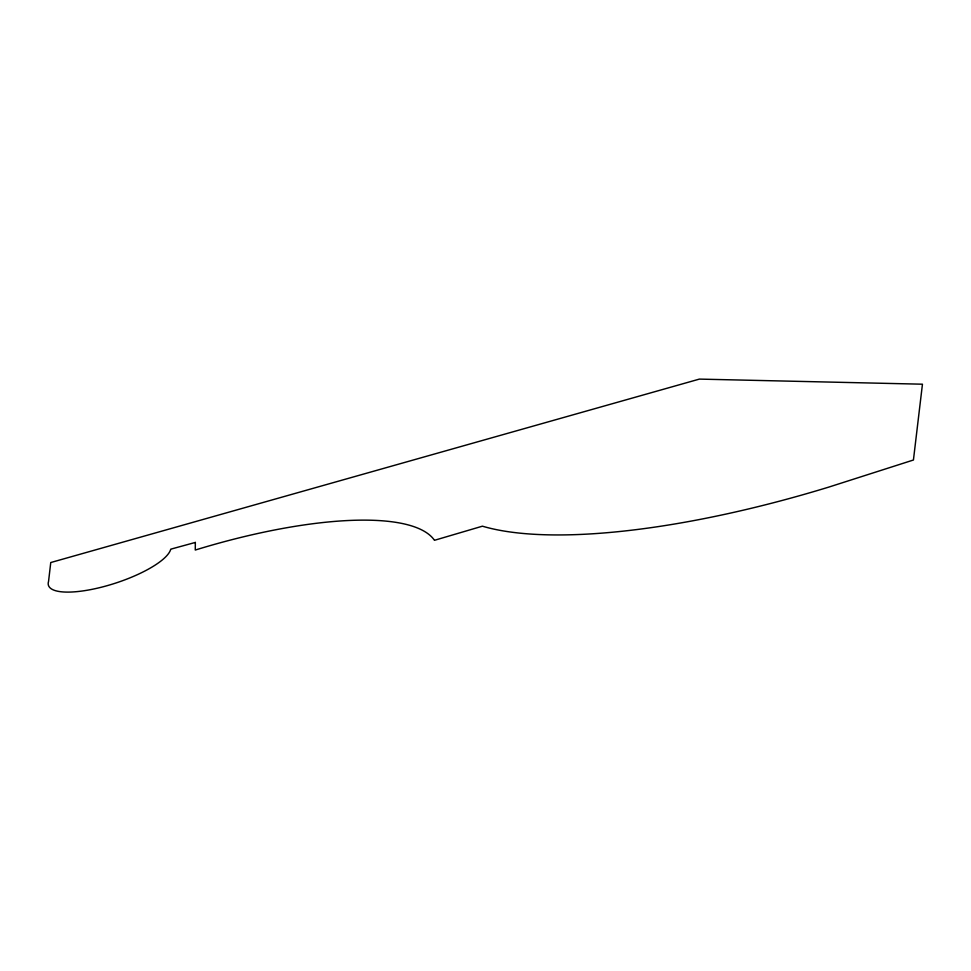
<?xml version="1.0" encoding="UTF-8"?>
<svg xmlns="http://www.w3.org/2000/svg" width="971" height="971" viewBox="0 0 971 971"><rect width="100%" height="100%" fill="white"/><g stroke="black" fill="none" stroke-linecap="round" stroke-linejoin="round"><path stroke-width="1.46" d="M195.341 542.437L195.268 550.035A244.813 70.762 -18 0 1 434.462 540.301L482.417 526.185A396.144 114.493 -18 0 0 829.088 487.005L913.432 460.011L922.45 384.2L699.375 379.103L50.759 562.537L48.55 581.435A64.268 18.583 -18 0 0 103.569 586.654A64.268 18.583 -18 0 0 170.75 549.173L195.341 542.437"/></g></svg>
